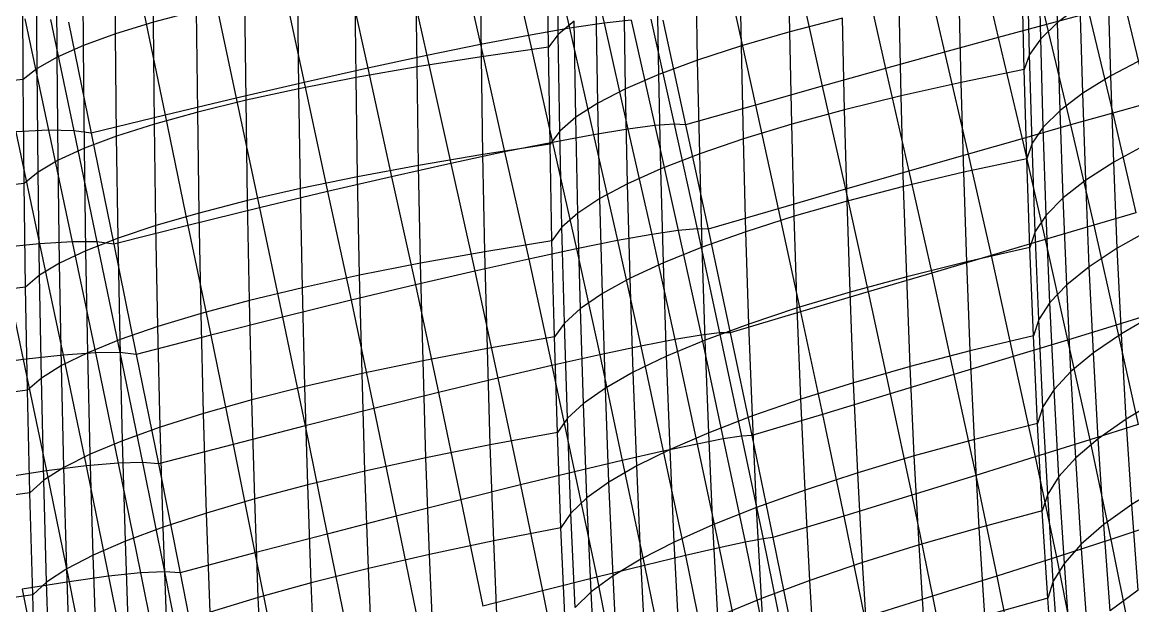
# Model space of a CAD drawing. Extents: x -429 to 429, y -1 to 209.
# Drawn here: x 361.02 to 385.58, y 120.39 to 133.3 of the extents above; entities that cross this region are included whole.
import ezdxf

# ---------------------------------------------------------------- set-up
doc = ezdxf.new("R2010")
doc.units = 0

msp = doc.modelspace()

# ---------------------------------------------------------------- linework, layer by layer
at = {"layer": 'default', "color": 3, "linetype": 'CONTINUOUS'}
for p, q in [((363.922, 133.298, 169.207), (363.906, 135.558, 169.052)), ((363.085, 133.041, 167.875), (363.069, 135.314, 167.719)), ((362.374, 132.785, 166.475), (362.358, 135.067, 166.318)), ((372.876, 133.031, 177.47), (372.85, 135.179, 177.33)), ((377.993, 133.087, 186.629), (377.956, 135.141, 186.502)), ((383.916, 133.293, 194.181), (383.869, 135.247, 194.066)), ((361.793, 132.529, 165.018), (361.778, 134.821, 164.861)), ((372.658, 132.745, 175.991), (372.632, 134.901, 175.851)), ((372.658, 132.745, 175.991), (372.632, 134.901, 175.851)), ((376.923, 132.776, 185.553), (376.886, 134.845, 185.426)), ((383.542, 132.934, 192.817), (383.495, 134.899, 192.702)), ((361.349, 132.276, 163.517), (361.334, 134.578, 163.359)), ((371.175, 132.534, 175.386), (371.149, 134.705, 175.245)), ((361.043, 132.029, 161.983), (361.029, 134.338, 161.824)), ((361.043, 132.029, 161.983), (361.029, 134.338, 161.824)), ((369.753, 132.309, 174.656), (369.728, 134.495, 174.513)), ((375.956, 132.46, 184.39), (375.92, 134.543, 184.262)), ((383.296, 132.586, 191.426), (383.25, 134.56, 191.31)), ((368.405, 132.073, 173.805), (368.38, 134.273, 173.662)), ((375.101, 132.142, 183.149), (375.065, 134.237, 183.02)), ((383.18, 132.251, 190.017), (383.134, 134.234, 189.901)), ((383.18, 132.251, 190.017), (383.134, 134.234, 189.901)), ((367.14, 131.826, 172.842), (367.116, 134.04, 172.698)), ((374.363, 131.823, 181.84), (374.328, 133.931, 181.709)), ((381.785, 131.967, 189.368), (381.739, 133.966, 189.251)), ((385.09, 132.112, 196.89), (385.033, 134.032, 196.784)), ((365.97, 131.571, 171.774), (365.945, 133.799, 171.628)), ((373.75, 131.507, 180.471), (373.714, 133.626, 180.34)), ((380.456, 131.669, 188.602), (380.41, 133.684, 188.485)), ((384.414, 133.66, 195.507), (383.916, 133.293, 194.181)), ((384.471, 131.728, 195.614), (384.414, 133.66, 195.507)), ((364.878, 133.551, 170.461), (363.922, 133.298, 169.207)), ((364.902, 131.31, 170.608), (364.878, 133.551, 170.461)), ((379.158, 133.391, 187.608), (377.993, 133.087, 186.629)), ((379.204, 131.36, 187.727), (379.158, 133.391, 187.608)), ((363.922, 133.298, 169.207), (363.085, 133.041, 167.875)), ((363.946, 131.045, 169.355), (363.922, 133.298, 169.207)), ((373.229, 133.325, 178.923), (372.876, 133.031, 177.47)), ((373.264, 131.196, 179.055), (373.229, 133.325, 178.923)), ((383.916, 133.293, 194.181), (383.542, 132.934, 192.817)), ((383.973, 131.349, 194.289), (383.916, 133.293, 194.181)), ((363.085, 133.041, 167.875), (362.374, 132.785, 166.475)), ((363.109, 130.777, 168.023), (363.085, 133.041, 167.875)), ((372.876, 133.031, 177.47), (372.658, 132.745, 175.991)), ((372.911, 130.892, 177.602), (372.876, 133.031, 177.47)), ((377.993, 133.087, 186.629), (376.923, 132.776, 185.553)), ((378.038, 131.041, 186.748), (377.993, 133.087, 186.629)), ((383.542, 132.934, 192.817), (383.296, 132.586, 191.426)), ((383.599, 130.979, 192.926), (383.542, 132.934, 192.817)), ((362.374, 132.785, 166.475), (361.793, 132.529, 165.018)), ((362.397, 130.51, 166.624), (362.374, 132.785, 166.475)), ((372.658, 132.745, 175.991), (371.175, 132.534, 175.386)), ((372.693, 130.598, 176.124), (372.658, 132.745, 175.991)), ((372.693, 130.598, 176.124), (372.658, 132.745, 175.991)), ((376.923, 132.776, 185.553), (375.956, 132.46, 184.39)), ((376.968, 130.716, 185.674), (376.923, 132.776, 185.553)), ((361.793, 132.529, 165.018), (361.349, 132.276, 163.517)), ((361.817, 130.244, 165.169), (361.793, 132.529, 165.018)), ((371.175, 132.534, 175.386), (369.753, 132.309, 174.656)), ((371.209, 130.372, 175.52), (371.175, 132.534, 175.386)), ((375.956, 132.46, 184.39), (375.101, 132.142, 183.149)), ((376.002, 130.386, 184.512), (375.956, 132.46, 184.39)), ((383.296, 132.586, 191.426), (383.18, 132.251, 190.017)), ((383.353, 130.621, 191.534), (383.296, 132.586, 191.426)), ((385.825, 132.499, 198.108), (385.09, 132.112, 196.89)), ((361.349, 132.276, 163.517), (361.043, 132.029, 161.983)), ((361.372, 129.983, 163.668), (361.349, 132.276, 163.517)), ((369.753, 132.309, 174.656), (368.405, 132.073, 173.805)), ((369.787, 130.132, 174.79), (369.753, 132.309, 174.656)), ((375.101, 132.142, 183.149), (374.363, 131.823, 181.84)), ((375.146, 130.055, 183.272), (375.101, 132.142, 183.149)), ((383.18, 132.251, 190.017), (381.785, 131.967, 189.368)), ((383.236, 130.278, 190.125), (383.18, 132.251, 190.017)), ((383.236, 130.278, 190.125), (383.18, 132.251, 190.017)), ((361.043, 132.029, 161.983), (359.477, 131.868, 161.433)), ((361.066, 129.728, 162.135), (361.043, 132.029, 161.983)), ((361.066, 129.728, 162.135), (361.043, 132.029, 161.983)), ((368.405, 132.073, 173.805), (367.14, 131.826, 172.842)), ((368.439, 129.881, 173.941), (368.405, 132.073, 173.805)), ((381.785, 131.967, 189.368), (380.456, 131.669, 188.602)), ((381.841, 129.978, 189.476), (381.785, 131.967, 189.368)), ((385.09, 132.112, 196.89), (384.471, 131.728, 195.614)), ((385.157, 130.201, 196.99), (385.09, 132.112, 196.89)), ((367.14, 131.826, 172.842), (365.97, 131.571, 171.774)), ((367.174, 129.62, 172.979), (367.14, 131.826, 172.842)), ((374.363, 131.823, 181.84), (373.75, 131.507, 180.471)), ((374.409, 129.724, 181.963), (374.363, 131.823, 181.84)), ((380.456, 131.669, 188.602), (379.204, 131.36, 187.727)), ((380.512, 129.664, 188.712), (380.456, 131.669, 188.602)), ((384.471, 131.728, 195.614), (383.973, 131.349, 194.289)), ((384.539, 129.804, 195.714), (384.471, 131.728, 195.614)), ((365.97, 131.571, 171.774), (364.902, 131.31, 170.608)), ((366.003, 129.352, 171.912), (365.97, 131.571, 171.774)), ((373.75, 131.507, 180.471), (373.264, 131.196, 179.055)), ((373.795, 129.397, 180.595), (373.75, 131.507, 180.471)), ((364.902, 131.31, 170.608), (363.946, 131.045, 169.355)), ((364.935, 129.078, 170.747), (364.902, 131.31, 170.608)), ((373.264, 131.196, 179.055), (372.911, 130.892, 177.602)), ((373.309, 129.076, 179.18), (373.264, 131.196, 179.055)), ((379.204, 131.36, 187.727), (378.038, 131.041, 186.748)), ((379.26, 129.339, 187.837), (379.204, 131.36, 187.727)), ((383.973, 131.349, 194.289), (383.599, 130.979, 192.926)), ((384.04, 129.413, 194.39), (383.973, 131.349, 194.289)), ((363.946, 131.045, 169.355), (363.109, 130.777, 168.023)), ((363.979, 128.8, 169.495), (363.946, 131.045, 169.355)), ((372.911, 130.892, 177.602), (372.693, 130.598, 176.124)), ((372.955, 128.763, 177.727), (372.911, 130.892, 177.602)), ((378.038, 131.041, 186.748), (376.968, 130.716, 185.674)), ((378.094, 129.005, 186.86), (378.038, 131.041, 186.748)), ((383.599, 130.979, 192.926), (383.353, 130.621, 191.534)), ((383.667, 129.033, 193.026), (383.599, 130.979, 192.926)), ((363.109, 130.777, 168.023), (362.397, 130.51, 166.624)), ((363.142, 128.522, 168.164), (363.109, 130.777, 168.023)), ((376.968, 130.716, 185.674), (376.002, 130.386, 184.512)), ((377.024, 128.665, 185.786), (376.968, 130.716, 185.674)), ((362.397, 130.51, 166.624), (361.817, 130.244, 165.169)), ((362.43, 128.244, 166.766), (362.397, 130.51, 166.624)), ((372.693, 130.598, 176.124), (371.209, 130.372, 175.52)), ((372.736, 128.461, 176.249), (372.693, 130.598, 176.124)), ((372.736, 128.461, 176.249), (372.693, 130.598, 176.124)), ((383.353, 130.621, 191.534), (383.236, 130.278, 190.125)), ((383.42, 128.666, 191.635), (383.353, 130.621, 191.534)), ((385.892, 130.602, 198.207), (385.157, 130.201, 196.99)), ((361.817, 130.244, 165.169), (361.372, 129.983, 163.668)), ((361.849, 127.969, 165.311), (361.817, 130.244, 165.169)), ((371.209, 130.372, 175.52), (369.787, 130.132, 174.79)), ((371.252, 128.22, 175.646), (371.209, 130.372, 175.52)), ((376.002, 130.386, 184.512), (375.146, 130.055, 183.272)), ((376.057, 128.321, 184.625), (376.002, 130.386, 184.512)), ((383.236, 130.278, 190.125), (381.841, 129.978, 189.476)), ((383.303, 128.314, 190.226), (383.236, 130.278, 190.125)), ((383.303, 128.314, 190.226), (383.236, 130.278, 190.125)), ((385.157, 130.201, 196.99), (384.539, 129.804, 195.714)), ((385.236, 128.298, 197.082), (385.157, 130.201, 196.99)), ((361.372, 129.983, 163.668), (361.066, 129.728, 162.135)), ((361.403, 127.7, 163.811), (361.372, 129.983, 163.668)), ((369.787, 130.132, 174.79), (368.439, 129.881, 173.941)), ((369.83, 127.965, 174.917), (369.787, 130.132, 174.79)), ((375.146, 130.055, 183.272), (374.409, 129.724, 181.963)), ((375.202, 127.977, 183.386), (375.146, 130.055, 183.272)), ((381.841, 129.978, 189.476), (380.512, 129.664, 188.712)), ((381.908, 127.997, 189.578), (381.841, 129.978, 189.476)), ((361.066, 129.728, 162.135), (359.499, 129.553, 161.585)), ((361.097, 127.438, 162.278), (361.066, 129.728, 162.135)), ((361.097, 127.438, 162.278), (361.066, 129.728, 162.135)), ((368.439, 129.881, 173.941), (367.174, 129.62, 172.979)), ((368.482, 127.699, 174.069), (368.439, 129.881, 173.941)), ((374.409, 129.724, 181.963), (373.795, 129.397, 180.595)), ((374.464, 127.635, 182.078), (374.409, 129.724, 181.963)), ((380.512, 129.664, 188.712), (379.26, 129.339, 187.837)), ((380.579, 127.667, 188.814), (380.512, 129.664, 188.712)), ((384.539, 129.804, 195.714), (384.04, 129.413, 194.39)), ((384.618, 127.888, 195.806), (384.539, 129.804, 195.714)), ((367.174, 129.62, 172.979), (366.003, 129.352, 171.912)), ((367.217, 127.424, 173.108), (367.174, 129.62, 172.979)), ((366.003, 129.352, 171.912), (364.935, 129.078, 170.747)), ((366.046, 127.142, 172.041), (366.003, 129.352, 171.912)), ((373.795, 129.397, 180.595), (373.309, 129.076, 179.18)), ((373.85, 127.297, 180.711), (373.795, 129.397, 180.595)), ((379.26, 129.339, 187.837), (378.094, 129.005, 186.86)), ((379.327, 127.326, 187.94), (379.26, 129.339, 187.837)), ((384.04, 129.413, 194.39), (383.667, 129.033, 193.026)), ((384.12, 127.487, 194.482), (384.04, 129.413, 194.39)), ((364.935, 129.078, 170.747), (363.979, 128.8, 169.495)), ((364.978, 126.855, 170.878), (364.935, 129.078, 170.747)), ((373.309, 129.076, 179.18), (372.955, 128.763, 177.727)), ((373.364, 126.966, 179.296), (373.309, 129.076, 179.18)), ((378.094, 129.005, 186.86), (377.024, 128.665, 185.786)), ((378.161, 126.977, 186.963), (378.094, 129.005, 186.86)), ((383.667, 129.033, 193.026), (383.42, 128.666, 191.635)), ((383.746, 127.097, 193.119), (383.667, 129.033, 193.026)), ((363.979, 128.8, 169.495), (363.142, 128.522, 168.164)), ((364.022, 126.566, 169.626), (363.979, 128.8, 169.495)), ((372.955, 128.763, 177.727), (372.736, 128.461, 176.249)), ((373.01, 126.644, 177.844), (372.955, 128.763, 177.727)), ((385.971, 128.712, 198.298), (385.236, 128.298, 197.082)), ((363.142, 128.522, 168.164), (362.43, 128.244, 166.766)), ((363.184, 126.276, 168.297), (363.142, 128.522, 168.164)), ((372.736, 128.461, 176.249), (371.252, 128.22, 175.646)), ((372.791, 126.335, 176.365), (372.736, 128.461, 176.249)), ((372.791, 126.335, 176.365), (372.736, 128.461, 176.249)), ((377.024, 128.665, 185.786), (376.057, 128.321, 184.625)), ((377.091, 126.622, 185.89), (377.024, 128.665, 185.786)), ((383.42, 128.666, 191.635), (383.303, 128.314, 190.226)), ((383.499, 126.721, 191.727), (383.42, 128.666, 191.635)), ((362.43, 128.244, 166.766), (361.849, 127.969, 165.311)), ((362.472, 125.988, 166.899), (362.43, 128.244, 166.766)), ((371.252, 128.22, 175.646), (369.83, 127.965, 174.917)), ((371.307, 126.078, 175.763), (371.252, 128.22, 175.646)), ((376.057, 128.321, 184.625), (375.202, 127.977, 183.386)), ((376.124, 126.265, 184.73), (376.057, 128.321, 184.625)), ((383.303, 128.314, 190.226), (381.908, 127.997, 189.578)), ((383.382, 126.361, 190.318), (383.303, 128.314, 190.226)), ((383.382, 126.361, 190.318), (383.303, 128.314, 190.226)), ((385.236, 128.298, 197.082), (384.618, 127.888, 195.806)), ((385.328, 126.404, 197.165), (385.236, 128.298, 197.082)), ((361.849, 127.969, 165.311), (361.403, 127.7, 163.811)), ((361.891, 125.704, 165.445), (361.849, 127.969, 165.311)), ((369.83, 127.965, 174.917), (368.482, 127.699, 174.069)), ((369.884, 125.808, 175.035), (369.83, 127.965, 174.917)), ((375.202, 127.977, 183.386), (374.464, 127.635, 182.078)), ((375.269, 125.908, 183.492), (375.202, 127.977, 183.386)), ((381.908, 127.997, 189.578), (380.579, 127.667, 188.814)), ((381.986, 126.027, 189.67), (381.908, 127.997, 189.578)), ((361.403, 127.7, 163.811), (361.097, 127.438, 162.278)), ((361.445, 125.427, 163.945), (361.403, 127.7, 163.811)), ((384.618, 127.888, 195.806), (384.12, 127.487, 194.482)), ((384.709, 125.982, 195.89), (384.618, 127.888, 195.806)), ((368.482, 127.699, 174.069), (367.217, 127.424, 173.108)), ((368.536, 125.527, 174.188), (368.482, 127.699, 174.069)), ((374.464, 127.635, 182.078), (373.85, 127.297, 180.711)), ((374.531, 125.554, 182.184), (374.464, 127.635, 182.078)), ((380.579, 127.667, 188.814), (379.327, 127.326, 187.94)), ((380.657, 125.68, 188.907), (380.579, 127.667, 188.814)), ((384.12, 127.487, 194.482), (383.746, 127.097, 193.119)), ((384.211, 125.57, 194.566), (384.12, 127.487, 194.482)), ((361.097, 127.438, 162.278), (359.53, 127.249, 161.729)), ((361.138, 125.159, 162.412), (361.097, 127.438, 162.278)), ((361.138, 125.159, 162.412), (361.097, 127.438, 162.278)), ((367.217, 127.424, 173.108), (366.046, 127.142, 172.041)), ((367.271, 125.238, 173.228), (367.217, 127.424, 173.108)), ((373.85, 127.297, 180.711), (373.364, 126.966, 179.296)), ((373.916, 125.205, 180.818), (373.85, 127.297, 180.711)), ((379.327, 127.326, 187.94), (378.161, 126.977, 186.963)), ((379.405, 125.323, 188.034), (379.327, 127.326, 187.94)), ((366.046, 127.142, 172.041), (364.978, 126.855, 170.878)), ((366.1, 124.942, 172.162), (366.046, 127.142, 172.041)), ((373.364, 126.966, 179.296), (373.01, 126.644, 177.844)), ((373.43, 124.865, 179.403), (373.364, 126.966, 179.296)), ((378.161, 126.977, 186.963), (377.091, 126.622, 185.89)), ((378.239, 124.958, 187.058), (378.161, 126.977, 186.963)), ((383.746, 127.097, 193.119), (383.499, 126.721, 191.727)), ((383.837, 125.17, 193.203), (383.746, 127.097, 193.119)), ((364.978, 126.855, 170.878), (364.022, 126.566, 169.626)), ((365.032, 124.642, 170.999), (364.978, 126.855, 170.878)), ((383.499, 126.721, 191.727), (383.382, 126.361, 190.318)), ((383.591, 124.786, 191.811), (383.499, 126.721, 191.727)), ((386.062, 126.832, 198.381), (385.328, 126.404, 197.165)), ((364.022, 126.566, 169.626), (363.184, 126.276, 168.297)), ((364.075, 124.341, 169.749), (364.022, 126.566, 169.626)), ((373.01, 126.644, 177.844), (372.791, 126.335, 176.365)), ((373.076, 124.536, 177.951), (373.01, 126.644, 177.844)), ((377.091, 126.622, 185.89), (376.124, 126.265, 184.73)), ((377.169, 124.589, 185.986), (377.091, 126.622, 185.89)), ((363.184, 126.276, 168.297), (362.472, 125.988, 166.899)), ((363.237, 124.04, 168.42), (363.184, 126.276, 168.297)), ((372.791, 126.335, 176.365), (371.307, 126.078, 175.763)), ((372.856, 124.22, 176.473), (372.791, 126.335, 176.365)), ((372.856, 124.22, 176.473), (372.791, 126.335, 176.365)), ((376.124, 126.265, 184.73), (375.269, 125.908, 183.492)), ((376.203, 124.218, 184.826), (376.124, 126.265, 184.73)), ((383.382, 126.361, 190.318), (381.986, 126.027, 189.67)), ((383.473, 124.42, 190.401), (383.382, 126.361, 190.318)), ((383.473, 124.42, 190.401), (383.382, 126.361, 190.318)), ((385.328, 126.404, 197.165), (384.709, 125.982, 195.89)), ((385.434, 124.516, 197.239), (385.328, 126.404, 197.165)), ((362.472, 125.988, 166.899), (361.891, 125.704, 165.445)), ((362.525, 123.742, 167.023), (362.472, 125.988, 166.899)), ((371.307, 126.078, 175.763), (369.884, 125.808, 175.035)), ((371.372, 123.946, 175.871), (371.307, 126.078, 175.763)), ((381.986, 126.027, 189.67), (380.657, 125.68, 188.907)), ((382.077, 124.068, 189.754), (381.986, 126.027, 189.67)), ((384.709, 125.982, 195.89), (384.211, 125.57, 194.566)), ((384.816, 124.082, 195.964), (384.709, 125.982, 195.89)), ((369.884, 125.808, 175.035), (368.536, 125.527, 174.188)), ((369.949, 123.661, 175.144), (369.884, 125.808, 175.035)), ((375.269, 125.908, 183.492), (374.531, 125.554, 182.184)), ((375.347, 123.849, 183.588), (375.269, 125.908, 183.492)), ((361.891, 125.704, 165.445), (361.445, 125.427, 163.945)), ((361.943, 123.45, 165.569), (361.891, 125.704, 165.445)), ((368.536, 125.527, 174.188), (367.271, 125.238, 173.228)), ((368.601, 123.364, 174.298), (368.536, 125.527, 174.188)), ((374.531, 125.554, 182.184), (373.916, 125.205, 180.818)), ((374.609, 123.483, 182.281), (374.531, 125.554, 182.184)), ((380.657, 125.68, 188.907), (379.405, 125.323, 188.034)), ((380.748, 123.703, 188.991), (380.657, 125.68, 188.907)), ((384.211, 125.57, 194.566), (383.837, 125.17, 193.203)), ((384.318, 123.659, 194.64), (384.211, 125.57, 194.566)), ((361.445, 125.427, 163.945), (361.138, 125.159, 162.412)), ((361.497, 123.165, 164.07), (361.445, 125.427, 163.945)), ((379.405, 125.323, 188.034), (378.239, 124.958, 187.058)), ((379.496, 123.329, 188.118), (379.405, 125.323, 188.034)), ((361.138, 125.159, 162.412), (359.571, 124.955, 161.864)), ((361.19, 122.89, 162.536), (361.138, 125.159, 162.412)), ((361.19, 122.89, 162.536), (361.138, 125.159, 162.412)), ((367.271, 125.238, 173.228), (366.1, 124.942, 172.162)), ((367.336, 123.061, 173.338), (367.271, 125.238, 173.228)), ((373.916, 125.205, 180.818), (373.43, 124.865, 179.403)), ((373.995, 123.124, 180.916), (373.916, 125.205, 180.818)), ((383.837, 125.17, 193.203), (383.591, 124.786, 191.811)), ((383.944, 123.25, 193.277), (383.837, 125.17, 193.203)), ((366.1, 124.942, 172.162), (365.032, 124.642, 170.999)), ((366.165, 122.751, 172.273), (366.1, 124.942, 172.162)), ((373.43, 124.865, 179.403), (373.076, 124.536, 177.951)), ((373.508, 122.775, 179.501), (373.43, 124.865, 179.403)), ((378.239, 124.958, 187.058), (377.169, 124.589, 185.986)), ((378.331, 122.949, 187.143), (378.239, 124.958, 187.058)), ((383.591, 124.786, 191.811), (383.473, 124.42, 190.401)), ((383.697, 122.859, 191.884), (383.591, 124.786, 191.811)), ((386.168, 124.957, 198.455), (385.434, 124.516, 197.239)), ((365.032, 124.642, 170.999), (364.075, 124.341, 169.749)), ((365.097, 122.438, 171.111), (365.032, 124.642, 170.999)), ((373.076, 124.536, 177.951), (372.856, 124.22, 176.473)), ((373.154, 122.438, 178.049), (373.076, 124.536, 177.951)), ((377.169, 124.589, 185.986), (376.203, 124.218, 184.826)), ((377.261, 122.565, 186.071), (377.169, 124.589, 185.986)), ((385.434, 124.516, 197.239), (384.816, 124.082, 195.964)), ((385.555, 122.629, 197.303), (385.434, 124.516, 197.239)), ((364.075, 124.341, 169.749), (363.237, 124.04, 168.42)), ((364.14, 122.125, 169.861), (364.075, 124.341, 169.749)), ((383.473, 124.42, 190.401), (382.077, 124.068, 189.754)), ((383.578, 122.487, 190.473), (383.473, 124.42, 190.401)), ((383.578, 122.487, 190.473), (383.473, 124.42, 190.401)), ((363.237, 124.04, 168.42), (362.525, 123.742, 167.023)), ((363.302, 121.814, 168.533), (363.237, 124.04, 168.42)), ((372.856, 124.22, 176.473), (371.372, 123.946, 175.871)), ((372.934, 122.115, 176.571), (372.856, 124.22, 176.473)), ((372.934, 122.115, 176.571), (372.856, 124.22, 176.473)), ((376.203, 124.218, 184.826), (375.347, 123.849, 183.588)), ((376.294, 122.181, 184.913), (376.203, 124.218, 184.826)), ((382.077, 124.068, 189.754), (380.748, 123.703, 188.991)), ((382.183, 122.116, 189.826), (382.077, 124.068, 189.754)), ((384.816, 124.082, 195.964), (384.318, 123.659, 194.64)), ((384.937, 122.183, 196.028), (384.816, 124.082, 195.964)), ((371.372, 123.946, 175.871), (369.949, 123.661, 175.144)), ((371.449, 121.825, 175.97), (371.372, 123.946, 175.871)), ((375.347, 123.849, 183.588), (374.609, 123.483, 182.281)), ((375.439, 121.799, 183.675), (375.347, 123.849, 183.588)), ((362.525, 123.742, 167.023), (361.943, 123.45, 165.569)), ((362.589, 121.506, 167.136), (362.525, 123.742, 167.023)), ((369.949, 123.661, 175.144), (368.601, 123.364, 174.298)), ((370.027, 121.523, 175.243), (369.949, 123.661, 175.144)), ((380.748, 123.703, 188.991), (379.496, 123.329, 188.118)), ((380.854, 121.734, 189.064), (380.748, 123.703, 188.991)), ((384.318, 123.659, 194.64), (383.944, 123.25, 193.277)), ((384.44, 121.75, 194.704), (384.318, 123.659, 194.64)), ((361.943, 123.45, 165.569), (361.497, 123.165, 164.07)), ((362.007, 121.206, 165.683), (361.943, 123.45, 165.569)), ((368.601, 123.364, 174.298), (367.336, 123.061, 173.338)), ((368.678, 121.212, 174.397), (368.601, 123.364, 174.298)), ((374.609, 123.483, 182.281), (373.995, 123.124, 180.916)), ((374.701, 121.422, 182.369), (374.609, 123.483, 182.281)), ((379.496, 123.329, 188.118), (378.331, 122.949, 187.143)), ((379.602, 121.343, 188.192), (379.496, 123.329, 188.118)), ((361.497, 123.165, 164.07), (361.19, 122.89, 162.536)), ((361.561, 120.914, 164.184), (361.497, 123.165, 164.07)), ((367.336, 123.061, 173.338), (366.165, 122.751, 172.273)), ((367.413, 120.893, 173.439), (367.336, 123.061, 173.338)), ((373.995, 123.124, 180.916), (373.508, 122.775, 179.501)), ((374.086, 121.053, 181.003), (373.995, 123.124, 180.916)), ((383.944, 123.25, 193.277), (383.697, 122.859, 191.884)), ((384.066, 121.332, 193.34), (383.944, 123.25, 193.277)), ((386.289, 123.084, 198.519), (385.555, 122.629, 197.303)), ((361.19, 122.89, 162.536), (359.623, 122.672, 161.989)), ((361.253, 120.633, 162.651), (361.19, 122.89, 162.536)), ((361.253, 120.633, 162.651), (361.19, 122.89, 162.536)), ((378.331, 122.949, 187.143), (377.261, 122.565, 186.071)), ((378.437, 120.947, 187.217), (378.331, 122.949, 187.143)), ((383.697, 122.859, 191.884), (383.578, 122.487, 190.473)), ((383.818, 120.933, 191.947), (383.697, 122.859, 191.884)), ((366.165, 122.751, 172.273), (365.097, 122.438, 171.111)), ((366.242, 120.57, 172.374), (366.165, 122.751, 172.273)), ((373.508, 122.775, 179.501), (373.154, 122.438, 178.049)), ((373.6, 120.695, 179.589), (373.508, 122.775, 179.501)), ((377.261, 122.565, 186.071), (376.294, 122.181, 184.913)), ((377.367, 120.548, 186.146), (377.261, 122.565, 186.071)), ((385.555, 122.629, 197.303), (384.937, 122.183, 196.028)), ((385.697, 120.737, 197.355), (385.555, 122.629, 197.303)), ((365.097, 122.438, 171.111), (364.14, 122.125, 169.861)), ((365.174, 120.245, 171.213), (365.097, 122.438, 171.111)), ((373.154, 122.438, 178.049), (372.934, 122.115, 176.571)), ((373.245, 120.351, 178.137), (373.154, 122.438, 178.049)), ((383.578, 122.487, 190.473), (382.183, 122.116, 189.826)), ((383.7, 120.555, 190.535), (383.578, 122.487, 190.473)), ((383.7, 120.555, 190.535), (383.578, 122.487, 190.473)), ((364.14, 122.125, 169.861), (363.302, 121.814, 168.533)), ((364.217, 119.92, 169.964), (364.14, 122.125, 169.861)), ((372.934, 122.115, 176.571), (371.449, 121.825, 175.97)), ((373.024, 120.023, 176.658), (372.934, 122.115, 176.571)), ((373.024, 120.023, 176.658), (372.934, 122.115, 176.571)), ((376.294, 122.181, 184.913), (375.439, 121.799, 183.675)), ((376.401, 120.15, 184.988), (376.294, 122.181, 184.913)), ((382.183, 122.116, 189.826), (380.854, 121.734, 189.064)), ((382.304, 120.166, 189.889), (382.183, 122.116, 189.826)), ((384.937, 122.183, 196.028), (384.44, 121.75, 194.704)), ((385.079, 120.279, 196.08), (384.937, 122.183, 196.028)), ((363.302, 121.814, 168.533), (362.589, 121.506, 167.136)), ((363.379, 119.597, 168.636), (363.302, 121.814, 168.533)), ((371.449, 121.825, 175.97), (370.027, 121.523, 175.243)), ((371.539, 119.716, 176.057), (371.449, 121.825, 175.97)), ((375.439, 121.799, 183.675), (374.701, 121.422, 182.369)), ((375.545, 119.755, 183.751), (375.439, 121.799, 183.675)), ((380.854, 121.734, 189.064), (379.602, 121.343, 188.192)), ((380.976, 119.765, 189.126), (380.854, 121.734, 189.064)), ((384.44, 121.75, 194.704), (384.066, 121.332, 193.34)), ((384.581, 119.835, 194.756), (384.44, 121.75, 194.704)), ((362.589, 121.506, 167.136), (362.007, 121.206, 165.683)), ((362.666, 119.281, 167.24), (362.589, 121.506, 167.136)), ((370.027, 121.523, 175.243), (368.678, 121.212, 174.397)), ((370.117, 119.397, 175.331), (370.027, 121.523, 175.243)), ((374.701, 121.422, 182.369), (374.086, 121.053, 181.003)), ((374.808, 119.367, 182.444), (374.701, 121.422, 182.369)), ((379.602, 121.343, 188.192), (378.437, 120.947, 187.217)), ((379.724, 119.357, 188.255), (379.602, 121.343, 188.192)), ((384.066, 121.332, 193.34), (383.818, 120.933, 191.947)), ((384.206, 119.408, 193.393), (384.066, 121.332, 193.34)), ((362.007, 121.206, 165.683), (361.561, 120.914, 164.184)), ((362.084, 118.972, 165.786), (362.007, 121.206, 165.683)), ((368.678, 121.212, 174.397), (367.413, 120.893, 173.439)), ((368.768, 119.07, 174.486), (368.678, 121.212, 174.397)), ((361.561, 120.914, 164.184), (361.253, 120.633, 162.651)), ((361.637, 118.674, 164.287), (361.561, 120.914, 164.184)), ((367.413, 120.893, 173.439), (366.242, 120.57, 172.374)), ((367.503, 118.736, 173.528), (367.413, 120.893, 173.439)), ((374.086, 121.053, 181.003), (373.6, 120.695, 179.589)), ((374.193, 118.989, 181.079), (374.086, 121.053, 181.003)), ((378.437, 120.947, 187.217), (377.367, 120.548, 186.146)), ((378.559, 118.945, 187.28), (378.437, 120.947, 187.217)), ((383.818, 120.933, 191.947), (383.7, 120.555, 190.535)), ((383.958, 119, 191.999), (383.818, 120.933, 191.947)), ((361.253, 120.633, 162.651), (359.685, 120.399, 162.104)), ((361.329, 118.388, 162.754), (361.253, 120.633, 162.651)), ((361.329, 118.388, 162.754), (361.253, 120.633, 162.651)), ((373.6, 120.695, 179.589), (373.245, 120.351, 178.137)), ((373.706, 118.623, 179.665), (373.6, 120.695, 179.589)), ((385.697, 120.737, 197.355), (385.079, 120.279, 196.08)), ((366.242, 120.57, 172.374), (365.174, 120.245, 171.213)), ((366.332, 118.399, 172.464), (366.242, 120.57, 172.374)), ((377.367, 120.548, 186.146), (376.401, 120.15, 184.988)), ((377.49, 118.531, 186.209), (377.367, 120.548, 186.146)), ((383.7, 120.555, 190.535), (382.304, 120.166, 189.889)), ((383.838, 118.616, 190.587), (383.7, 120.555, 190.535)), ((383.838, 118.616, 190.587), (383.7, 120.555, 190.535))]:
    msp.add_line(p, q, dxfattribs=at)
at = {"layer": 'default', "color": 5, "linetype": 'CONTINUOUS'}
for p, q in [((373.357, 135.623, 145.182), (373.888, 133.28, 144.908)), ((371.676, 135.371, 142.076), (372.214, 133.007, 141.785)), ((372.591, 135.519, 143.586), (373.127, 133.166, 143.302)), ((383.147, 135.489, 155.875), (383.674, 133.252, 155.625)), ((370.621, 135.182, 140.67), (371.158, 132.806, 140.371)), ((382.08, 135.213, 154.568), (382.605, 132.963, 154.313)), ((369.437, 134.952, 139.38), (369.972, 132.564, 139.076)), ((380.891, 134.9, 153.382), (381.414, 132.636, 153.124)), ((368.137, 134.685, 138.22), (368.666, 132.283, 137.914)), ((366.732, 134.383, 137.202), (367.256, 131.968, 136.897)), ((379.594, 134.553, 152.33), (380.112, 132.275, 152.072)), ((378.201, 134.176, 151.423), (378.714, 131.883, 151.167)), ((365.239, 134.05, 136.336), (365.755, 131.62, 136.035)), ((363.671, 133.688, 135.632), (364.18, 131.244, 135.337)), ((376.728, 133.772, 150.671), (377.235, 131.466, 150.419)), ((385.397, 133.706, 158.561), (385.924, 131.506, 158.322)), ((361.081, 133.376, 131.553), (361.605, 130.909, 131.247)), ((361.649, 133.361, 133.301), (362.163, 130.899, 133.005)), ((374.49, 133.348, 146.585), (373.888, 133.28, 144.908)), ((374.49, 133.348, 146.585), (375.009, 131.014, 146.323)), ((374.925, 133.37, 148.316), (375.436, 131.044, 148.062)), ((384.608, 133.501, 157.046), (383.674, 133.252, 155.625)), ((384.608, 133.501, 157.046), (385.137, 131.288, 156.799)), ((362.046, 133.301, 135.096), (362.547, 130.844, 134.811)), ((362.046, 133.301, 135.096), (362.547, 130.844, 134.811)), ((373.127, 133.166, 143.302), (372.214, 133.007, 141.785)), ((373.888, 133.28, 144.908), (373.127, 133.166, 143.302)), ((373.127, 133.166, 143.302), (373.656, 130.811, 143.023)), ((373.888, 133.28, 144.908), (374.414, 130.936, 144.637)), ((375.19, 133.346, 150.082), (375.69, 131.027, 149.836)), ((375.19, 133.346, 150.082), (375.69, 131.027, 149.836)), ((383.674, 133.252, 155.625), (382.605, 132.963, 154.313)), ((383.674, 133.252, 155.625), (384.203, 131.026, 155.371)), ((372.214, 133.007, 141.785), (371.158, 132.806, 140.371)), ((372.214, 133.007, 141.785), (372.745, 130.641, 141.498)), ((382.605, 132.963, 154.313), (381.414, 132.636, 153.124)), ((382.605, 132.963, 154.313), (383.133, 130.722, 154.055)), ((371.158, 132.806, 140.371), (369.972, 132.564, 139.076)), ((371.158, 132.806, 140.371), (371.689, 130.428, 140.079)), ((381.414, 132.636, 153.124), (380.112, 132.275, 152.072)), ((381.414, 132.636, 153.124), (381.937, 130.381, 152.863)), ((369.972, 132.564, 139.076), (368.666, 132.283, 137.914)), ((369.972, 132.564, 139.076), (370.5, 130.173, 138.78)), ((368.666, 132.283, 137.914), (367.256, 131.968, 136.897)), ((368.666, 132.283, 137.914), (369.191, 129.88, 137.615)), ((380.112, 132.275, 152.072), (378.714, 131.883, 151.167)), ((380.112, 132.275, 152.072), (380.63, 130.007, 151.811)), ((367.256, 131.968, 136.897), (365.755, 131.62, 136.035)), ((367.256, 131.968, 136.897), (367.775, 129.551, 136.597)), ((378.714, 131.883, 151.167), (377.235, 131.466, 150.419)), ((378.714, 131.883, 151.167), (379.225, 129.602, 150.909)), ((365.755, 131.62, 136.035), (364.18, 131.244, 135.337)), ((365.755, 131.62, 136.035), (366.268, 129.191, 135.737)), ((377.235, 131.466, 150.419), (375.69, 131.027, 149.836)), ((377.235, 131.466, 150.419), (377.738, 129.171, 150.167)), ((385.924, 131.506, 158.322), (385.137, 131.288, 156.799)), ((364.18, 131.244, 135.337), (362.547, 130.844, 134.811)), ((364.18, 131.244, 135.337), (364.687, 128.803, 135.044)), ((385.137, 131.288, 156.799), (384.203, 131.026, 155.371)), ((385.137, 131.288, 156.799), (385.647, 129.082, 156.565)), ((361.605, 130.909, 131.247), (360.878, 130.873, 129.554)), ((362.163, 130.899, 133.005), (361.605, 130.909, 131.247)), ((361.605, 130.909, 131.247), (362.123, 128.442, 130.944)), ((362.547, 130.844, 134.811), (362.163, 130.899, 133.005)), ((362.163, 130.899, 133.005), (362.674, 128.439, 132.711)), ((374.414, 130.936, 144.637), (373.656, 130.811, 143.023)), ((375.009, 131.014, 146.323), (374.414, 130.936, 144.637)), ((374.414, 130.936, 144.637), (374.941, 128.603, 144.366)), ((375.436, 131.044, 148.062), (375.009, 131.014, 146.323)), ((375.009, 131.014, 146.323), (375.529, 128.69, 146.061)), ((375.69, 131.027, 149.836), (375.436, 131.044, 148.062)), ((375.436, 131.044, 148.062), (375.945, 128.73, 147.81)), ((375.69, 131.027, 149.836), (376.186, 128.72, 149.593)), ((375.69, 131.027, 149.836), (376.186, 128.72, 149.593)), ((384.203, 131.026, 155.371), (383.133, 130.722, 154.055)), ((384.203, 131.026, 155.371), (384.714, 128.807, 155.132)), ((360.878, 130.873, 129.554), (361.402, 128.398, 129.241)), ((362.547, 130.844, 134.811), (363.047, 128.391, 134.525)), ((362.547, 130.844, 134.811), (363.047, 128.391, 134.525)), ((373.656, 130.811, 143.023), (372.745, 130.641, 141.498)), ((373.656, 130.811, 143.023), (374.188, 128.467, 142.743)), ((383.133, 130.722, 154.055), (381.937, 130.381, 152.863)), ((383.133, 130.722, 154.055), (383.642, 128.49, 153.811)), ((371.689, 130.428, 140.079), (370.5, 130.173, 138.78)), ((372.745, 130.641, 141.498), (371.689, 130.428, 140.079)), ((371.689, 130.428, 140.079), (372.221, 128.06, 139.784)), ((372.745, 130.641, 141.498), (373.278, 128.286, 141.21)), ((370.5, 130.173, 138.78), (369.191, 129.88, 137.615)), ((370.5, 130.173, 138.78), (371.03, 127.793, 138.48)), ((381.937, 130.381, 152.863), (380.63, 130.007, 151.811)), ((381.937, 130.381, 152.863), (382.445, 128.136, 152.618)), ((380.63, 130.007, 151.811), (379.225, 129.602, 150.909)), ((380.63, 130.007, 151.811), (381.134, 127.748, 151.565)), ((369.191, 129.88, 137.615), (367.775, 129.551, 136.597)), ((369.191, 129.88, 137.615), (369.716, 127.487, 137.313)), ((367.775, 129.551, 136.597), (366.268, 129.191, 135.737)), ((367.775, 129.551, 136.597), (368.294, 127.146, 136.296)), ((379.225, 129.602, 150.909), (377.738, 129.171, 150.167)), ((379.225, 129.602, 150.909), (379.725, 127.332, 150.663)), ((366.268, 129.191, 135.737), (364.687, 128.803, 135.044)), ((366.268, 129.191, 135.737), (366.78, 126.773, 135.439)), ((377.738, 129.171, 150.167), (376.186, 128.72, 149.593)), ((377.738, 129.171, 150.167), (378.233, 126.89, 149.924)), ((385.647, 129.082, 156.565), (384.714, 128.807, 155.132)), ((364.687, 128.803, 135.044), (363.047, 128.391, 134.525)), ((364.687, 128.803, 135.044), (365.191, 126.373, 134.752)), ((375.529, 128.69, 146.061), (374.941, 128.603, 144.366)), ((375.945, 128.73, 147.81), (375.529, 128.69, 146.061)), ((375.529, 128.69, 146.061), (376.034, 126.378, 145.808)), ((376.186, 128.72, 149.593), (375.945, 128.73, 147.81)), ((375.945, 128.73, 147.81), (376.443, 126.428, 147.564)), ((376.186, 128.72, 149.593), (376.675, 126.429, 149.355)), ((376.186, 128.72, 149.593), (376.675, 126.429, 149.355)), ((384.714, 128.807, 155.132), (383.642, 128.49, 153.811)), ((384.714, 128.807, 155.132), (385.209, 126.597, 154.905)), ((362.123, 128.442, 130.944), (361.402, 128.398, 129.241)), ((362.674, 128.439, 132.711), (362.123, 128.442, 130.944)), ((362.123, 128.442, 130.944), (362.642, 125.987, 130.641)), ((363.047, 128.391, 134.525), (362.674, 128.439, 132.711)), ((362.674, 128.439, 132.711), (363.182, 125.992, 132.419)), ((374.188, 128.467, 142.743), (373.278, 128.286, 141.21)), ((374.941, 128.603, 144.366), (374.188, 128.467, 142.743)), ((374.188, 128.467, 142.743), (374.701, 126.132, 142.475)), ((374.941, 128.603, 144.366), (375.451, 126.279, 144.105)), ((383.642, 128.49, 153.811), (382.445, 128.136, 152.618)), ((383.642, 128.49, 153.811), (384.137, 126.268, 153.581)), ((361.402, 128.398, 129.241), (360.517, 128.307, 127.623)), ((360.517, 128.307, 127.623), (361.046, 125.834, 127.3)), ((361.402, 128.398, 129.241), (361.927, 125.934, 128.928)), ((363.047, 128.391, 134.525), (363.543, 125.95, 134.243)), ((363.047, 128.391, 134.525), (363.543, 125.95, 134.243)), ((373.278, 128.286, 141.21), (372.221, 128.06, 139.784)), ((373.278, 128.286, 141.21), (373.792, 125.939, 140.936)), ((372.221, 128.06, 139.784), (371.03, 127.793, 138.48)), ((372.221, 128.06, 139.784), (372.735, 125.701, 139.504)), ((382.445, 128.136, 152.618), (381.134, 127.748, 151.565)), ((382.445, 128.136, 152.618), (382.937, 125.901, 152.385)), ((371.03, 127.793, 138.48), (369.716, 127.487, 137.313)), ((371.03, 127.793, 138.48), (371.542, 125.422, 138.197)), ((381.134, 127.748, 151.565), (379.725, 127.332, 150.663)), ((381.134, 127.748, 151.565), (381.624, 125.502, 151.33)), ((369.716, 127.487, 137.313), (368.294, 127.146, 136.296)), ((369.716, 127.487, 137.313), (370.225, 125.104, 137.027)), ((379.725, 127.332, 150.663), (378.233, 126.89, 149.924)), ((379.725, 127.332, 150.663), (380.212, 125.074, 150.428)), ((368.294, 127.146, 136.296), (366.78, 126.773, 135.439)), ((368.294, 127.146, 136.296), (368.799, 124.752, 136.009)), ((366.78, 126.773, 135.439), (365.191, 126.373, 134.752)), ((366.78, 126.773, 135.439), (367.28, 124.368, 135.154)), ((378.233, 126.89, 149.924), (376.675, 126.429, 149.355)), ((378.233, 126.89, 149.924), (378.716, 124.623, 149.69)), ((386.141, 126.886, 156.342), (385.209, 126.597, 154.905)), ((385.209, 126.597, 154.905), (384.137, 126.268, 153.581)), ((385.209, 126.597, 154.905), (385.699, 124.401, 154.681)), ((365.191, 126.373, 134.752), (363.543, 125.95, 134.243)), ((365.191, 126.373, 134.752), (365.685, 123.958, 134.47)), ((375.451, 126.279, 144.105), (374.701, 126.132, 142.475)), ((376.034, 126.378, 145.808), (375.451, 126.279, 144.105)), ((375.451, 126.279, 144.105), (375.945, 123.967, 143.855)), ((376.443, 126.428, 147.564), (376.034, 126.378, 145.808)), ((376.034, 126.378, 145.808), (376.524, 124.079, 145.564)), ((376.675, 126.429, 149.355), (376.443, 126.428, 147.564)), ((376.443, 126.428, 147.564), (376.929, 124.141, 147.326)), ((376.675, 126.429, 149.355), (377.154, 124.153, 149.123)), ((376.675, 126.429, 149.355), (377.154, 124.153, 149.123)), ((384.137, 126.268, 153.581), (382.937, 125.901, 152.385)), ((384.137, 126.268, 153.581), (384.626, 124.059, 153.353)), ((362.642, 125.987, 130.641), (361.927, 125.934, 128.928)), ((363.182, 125.992, 132.419), (362.642, 125.987, 130.641)), ((362.642, 125.987, 130.641), (363.145, 123.543, 130.348)), ((363.543, 125.95, 134.243), (363.182, 125.992, 132.419)), ((363.182, 125.992, 132.419), (363.68, 123.558, 132.135)), ((374.701, 126.132, 142.475), (373.792, 125.939, 140.936)), ((374.701, 126.132, 142.475), (375.197, 123.808, 142.219)), ((361.046, 125.834, 127.3), (360.009, 125.689, 125.773)), ((361.927, 125.934, 128.928), (361.046, 125.834, 127.3)), ((361.046, 125.834, 127.3), (361.557, 123.371, 126.992)), ((361.927, 125.934, 128.928), (362.435, 123.481, 128.628)), ((363.543, 125.95, 134.243), (364.032, 123.525, 133.967)), ((363.543, 125.95, 134.243), (364.032, 123.525, 133.967)), ((373.792, 125.939, 140.936), (372.735, 125.701, 139.504)), ((373.792, 125.939, 140.936), (374.29, 123.602, 140.675)), ((382.937, 125.901, 152.385), (381.624, 125.502, 151.33)), ((382.937, 125.901, 152.385), (383.424, 123.681, 152.154)), ((372.735, 125.701, 139.504), (371.542, 125.422, 138.197)), ((372.735, 125.701, 139.504), (373.233, 123.352, 139.239)), ((381.624, 125.502, 151.33), (380.212, 125.074, 150.428)), ((381.624, 125.502, 151.33), (382.108, 123.27, 151.098)), ((371.542, 125.422, 138.197), (370.225, 125.104, 137.027)), ((371.542, 125.422, 138.197), (372.039, 123.061, 137.928)), ((370.225, 125.104, 137.027), (368.799, 124.752, 136.009)), ((370.225, 125.104, 137.027), (370.719, 122.733, 136.756)), ((380.212, 125.074, 150.428), (378.716, 124.623, 149.69)), ((380.212, 125.074, 150.428), (380.691, 122.832, 150.198)), ((368.799, 124.752, 136.009), (367.28, 124.368, 135.154)), ((368.799, 124.752, 136.009), (369.291, 122.37, 135.736)), ((378.716, 124.623, 149.69), (377.154, 124.153, 149.123)), ((378.716, 124.623, 149.69), (379.19, 122.372, 149.462)), ((367.28, 124.368, 135.154), (365.685, 123.958, 134.47)), ((367.28, 124.368, 135.154), (367.768, 121.976, 134.881)), ((385.699, 124.401, 154.681), (384.626, 124.059, 153.353)), ((376.524, 124.079, 145.564), (375.945, 123.967, 143.855)), ((376.929, 124.141, 147.326), (376.524, 124.079, 145.564)), ((376.524, 124.079, 145.564), (377.008, 121.795, 145.326)), ((377.154, 124.153, 149.123), (376.929, 124.141, 147.326)), ((376.929, 124.141, 147.326), (377.406, 121.87, 147.096)), ((377.154, 124.153, 149.123), (377.623, 121.895, 148.9)), ((377.154, 124.153, 149.123), (377.623, 121.895, 148.9)), ((384.626, 124.059, 153.353), (383.424, 123.681, 152.154)), ((384.626, 124.059, 153.353), (385.092, 121.856, 153.143)), ((365.685, 123.958, 134.47), (364.032, 123.525, 133.967)), ((365.685, 123.958, 134.47), (366.169, 121.558, 134.198)), ((375.197, 123.808, 142.219), (374.29, 123.602, 140.675)), ((375.945, 123.967, 143.855), (375.197, 123.808, 142.219)), ((375.197, 123.808, 142.219), (375.689, 121.499, 141.968)), ((375.945, 123.967, 143.855), (376.434, 121.671, 143.61)), ((363.145, 123.543, 130.348), (362.435, 123.481, 128.628)), ((363.68, 123.558, 132.135), (363.145, 123.543, 130.348)), ((363.145, 123.543, 130.348), (363.639, 121.115, 130.063)), ((364.032, 123.525, 133.967), (363.68, 123.558, 132.135)), ((363.68, 123.558, 132.135), (364.167, 121.14, 131.858)), ((364.032, 123.525, 133.967), (364.511, 121.118, 133.697)), ((364.032, 123.525, 133.967), (364.511, 121.118, 133.697)), ((374.29, 123.602, 140.675), (373.233, 123.352, 139.239)), ((374.29, 123.602, 140.675), (374.784, 121.28, 140.417)), ((383.424, 123.681, 152.154), (382.108, 123.27, 151.098)), ((383.424, 123.681, 152.154), (383.89, 121.466, 151.942)), ((361.557, 123.371, 126.992), (360.52, 123.215, 125.459)), ((362.435, 123.481, 128.628), (361.557, 123.371, 126.992)), ((361.557, 123.371, 126.992), (362.057, 120.92, 126.692)), ((362.435, 123.481, 128.628), (362.933, 121.041, 128.335)), ((373.233, 123.352, 139.239), (372.039, 123.061, 137.928)), ((373.233, 123.352, 139.239), (373.727, 121.018, 138.976)), ((372.039, 123.061, 137.928), (370.719, 122.733, 136.756)), ((372.039, 123.061, 137.928), (372.53, 120.716, 137.661)), ((382.108, 123.27, 151.098), (380.691, 122.832, 150.198)), ((382.108, 123.27, 151.098), (382.572, 121.045, 150.885)), ((380.691, 122.832, 150.198), (379.19, 122.372, 149.462)), ((380.691, 122.832, 150.198), (381.153, 120.599, 149.983)), ((370.719, 122.733, 136.756), (369.291, 122.37, 135.736)), ((370.719, 122.733, 136.756), (371.208, 120.376, 136.487)), ((369.291, 122.37, 135.736), (367.768, 121.976, 134.881)), ((369.291, 122.37, 135.736), (369.775, 120.003, 135.467)), ((379.19, 122.372, 149.462), (377.623, 121.895, 148.9)), ((379.19, 122.372, 149.462), (379.649, 120.132, 149.247)), ((386.165, 122.21, 154.474), (385.092, 121.856, 153.143)), ((367.768, 121.976, 134.881), (366.169, 121.558, 134.198)), ((367.768, 121.976, 134.881), (368.248, 119.601, 134.612)), ((377.406, 121.87, 147.096), (377.008, 121.795, 145.326)), ((377.623, 121.895, 148.9), (377.406, 121.87, 147.096)), ((377.406, 121.87, 147.096), (377.866, 119.609, 146.877)), ((377.623, 121.895, 148.9), (378.078, 119.649, 148.686)), ((377.623, 121.895, 148.9), (378.078, 119.649, 148.686)), ((385.092, 121.856, 153.143), (383.89, 121.466, 151.942)), ((385.092, 121.856, 153.143), (385.538, 119.653, 152.951)), ((376.434, 121.671, 143.61), (375.689, 121.499, 141.968)), ((377.008, 121.795, 145.326), (376.434, 121.671, 143.61)), ((376.434, 121.671, 143.61), (376.9, 119.381, 143.381)), ((377.008, 121.795, 145.326), (377.472, 119.52, 145.102)), ((366.169, 121.558, 134.198), (364.511, 121.118, 133.697)), ((366.169, 121.558, 134.198), (366.643, 119.174, 133.933)), ((375.689, 121.499, 141.968), (374.784, 121.28, 140.417)), ((375.689, 121.499, 141.968), (376.158, 119.195, 141.734)), ((383.89, 121.466, 151.942), (382.572, 121.045, 150.885)), ((383.89, 121.466, 151.942), (384.336, 119.253, 151.747)), ((363.639, 121.115, 130.063), (362.933, 121.041, 128.335)), ((364.167, 121.14, 131.858), (363.639, 121.115, 130.063)), ((363.639, 121.115, 130.063), (364.118, 118.701, 129.79)), ((364.511, 121.118, 133.697), (364.167, 121.14, 131.858)), ((364.167, 121.14, 131.858), (364.641, 118.739, 131.591)), ((364.511, 121.118, 133.697), (364.979, 118.728, 133.437)), ((364.511, 121.118, 133.697), (364.979, 118.728, 133.437)), ((374.784, 121.28, 140.417), (373.727, 121.018, 138.976)), ((374.784, 121.28, 140.417), (375.253, 118.964, 140.179)), ((362.057, 120.92, 126.692), (361.021, 120.754, 125.152)), ((362.933, 121.041, 128.335), (362.057, 120.92, 126.692)), ((362.057, 120.92, 126.692), (362.541, 118.482, 126.407)), ((362.933, 121.041, 128.335), (363.415, 118.615, 128.056)), ((373.727, 121.018, 138.976), (372.53, 120.716, 137.661)), ((373.727, 121.018, 138.976), (374.196, 118.69, 138.734)), ((382.572, 121.045, 150.885), (381.153, 120.599, 149.983)), ((382.572, 121.045, 150.885), (383.018, 118.823, 150.688)), ((361.021, 120.754, 125.152), (361.505, 118.304, 124.862)), ((372.53, 120.716, 137.661), (371.208, 120.376, 136.487)), ((372.53, 120.716, 137.661), (372.999, 118.376, 137.416)), ((381.153, 120.599, 149.983), (379.649, 120.132, 149.247)), ((381.153, 120.599, 149.983), (381.598, 118.368, 149.784))]:
    msp.add_line(p, q, dxfattribs=at)

doc.saveas('drawing.dxf')
